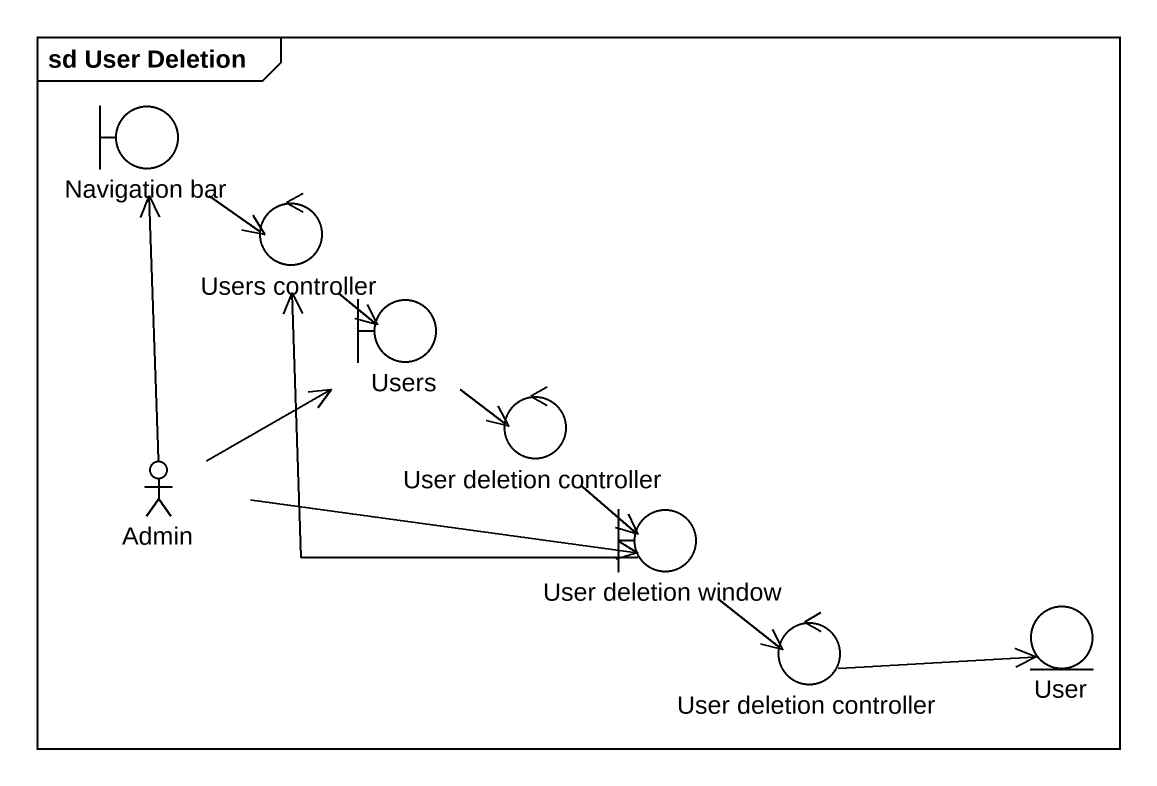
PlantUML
@startuml
mainframe sd User Deletion
boundary "Navigation bar" as Navigation_bar
control "Users controller" as Users_controller
boundary Users
actor Admin
control "User deletion controller" as User_deletion_controller
boundary "User deletion window" as User_deletion_window
control "User deletion controller" as User_deletion_controller_2
entity User
Navigation_bar --> Users_controller
Users_controller --> Users
Users --> User_deletion_controller
Admin -up-> Navigation_bar
Admin -right-> Users
Admin -right-> User_deletion_window
User_deletion_controller --> User_deletion_window
User_deletion_window -up-> Users_controller
User_deletion_window --> User_deletion_controller_2
User_deletion_controller_2 -right-> User
@enduml
